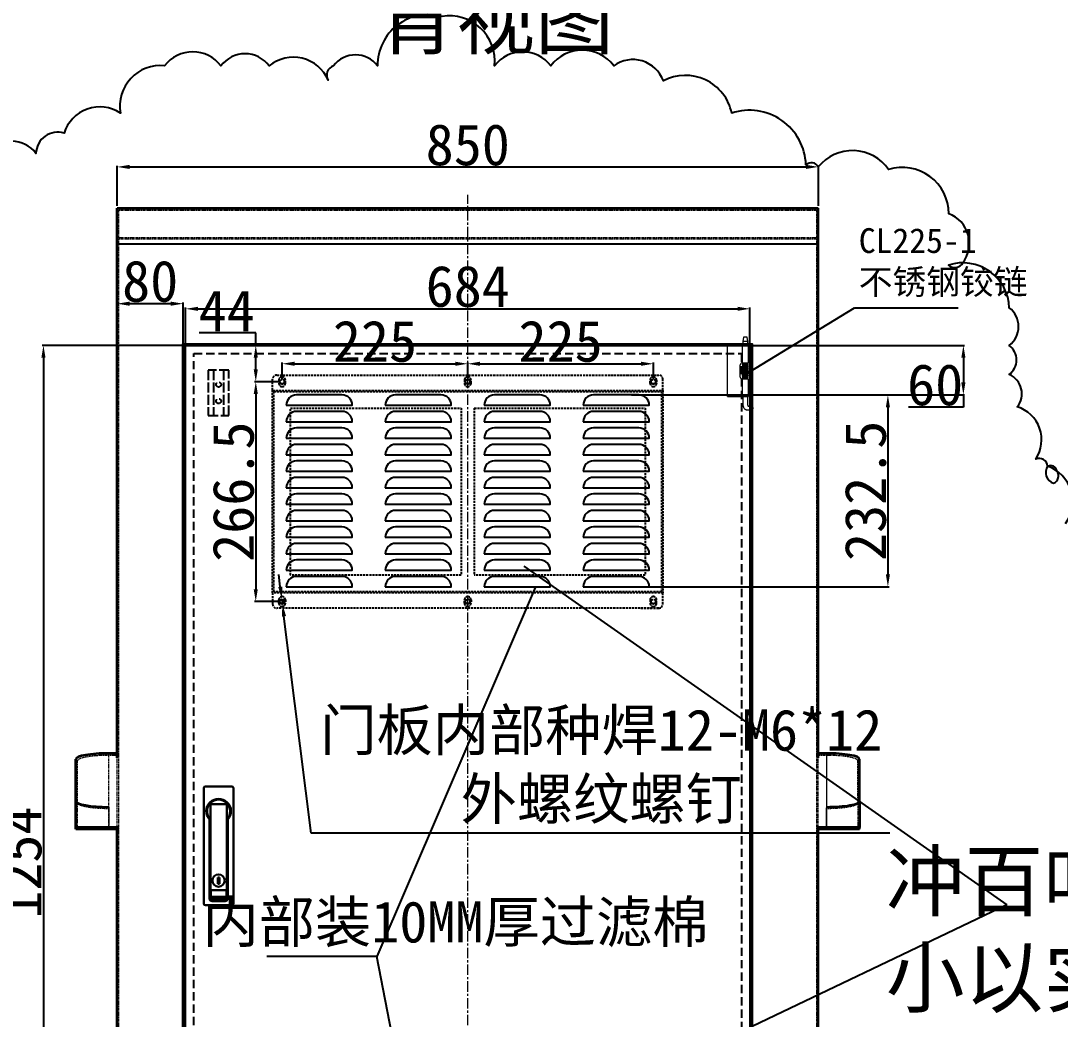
# Model space of a CAD drawing. Header units: millimetres. Extents: x 7760 to 23106, y -3343 to 6769.
# Drawn here: x 12311 to 13571, y 4466 to 5676 of the extents above; entities that cross this region are included whole.
import ezdxf

# ---------------------------------------------------------------- set-up
doc = ezdxf.new("R2010")
doc.units = ezdxf.units.MM
for name, pattern in [('ACAD_ISO02W100', [15, 12, -3]), ('ACBSITGL', [3, 2, -1]), ('CENTERX2', [20.32, 12.7, -2.54, 2.54, -2.54]), ('DASHED', [0.75, 0.5, -0.25]), ('HIDDEN', [1.905, 1.27, -0.635]), ('PHANTOM', [12.7, 6.35, -1.27, 1.27, -1.27, 1.27, -1.27])]:
    doc.linetypes.add(name, pattern=pattern)
for name, color, linetype, lineweight in [('图框', 7, 'Continuous', 15), ('尺寸线', 3, 'Continuous', 15), ('轮廓层', 7, 'Continuous', 30)]:
    doc.layers.add(name, color=color, linetype=linetype, lineweight=lineweight)
doc.styles.add('SLDTEXTSTYLE0', font='')
doc.styles.get("Standard").update_dxf_attribs({"font": ''})
doc.styles.get('SLDTEXTSTYLE0').set_extended_font_data('宋体')
doc.styles.get('Standard').set_extended_font_data('SimSun')
doc.dimstyles.new('50#', dxfattribs={"dimtxt": 50, "dimasz": 15, "dimexe": 1.5, "dimexo": 3, "dimgap": 2, "dimtad": 1, "dimtoh": 1, "dimzin": 12, "dimdsep": 46, "dimtxsty": 'Standard', "dimcen": 20, "dimclrd": 3, "dimclre": 3, "dimclrt": 7, "dimadec": 0, "dimazin": 3, "dimtfac": 1, "dimtmove": 0, "dimatfit": 3, "dimfxl": 0, "dimarcsym": 0})

# ---------------------------------------------------------------- blocks, each defined once
blk = doc.blocks.new('*D55')
at = {"layer": 'Defpoints', "color": 0}
for p in [(13277.5, 5498.9), (12427.5, 5448.9), (13277.5, 5448.9)]:
    blk.add_point(p, dxfattribs=at)
at = {"layer": '轮廓层', "color": 3, "lineweight": -2}
for p, q in [((12427.5, 5451.9), (12427.5, 5500.4)), ((12442.5, 5498.9), (13262.5, 5498.9)), ((13277.5, 5451.9), (13277.5, 5500.4))]:
    blk.add_line(p, q, dxfattribs=at)
at = {"layer": '轮廓层', "color": 3}
for points in [[(12442.5, 5501.4), (12442.5, 5496.4), (12427.5, 5498.9)], [(13262.5, 5496.4), (13262.5, 5501.4), (13277.5, 5498.9)]]:
    blk.add_solid(points, dxfattribs=at)
at = {"layer": '轮廓层', "color": 7, "insert": (12852.5, 5550.9), "char_height": 50, "attachment_point": 2}
blk.add_mtext('850', dxfattribs=at)
blk = doc.blocks.new('*D57')
at = {"color": 3, "lineweight": -2}
for p, q in [((13115.3, 5282.6), (13454.8, 5282.6)), ((13453.3, 5267.6), (13453.3, 5237.6)), ((13051.1, 5222.6), (13454.8, 5222.6)), ((13453.3, 5222.6), (13453.3, 5207.6)), ((13453.3, 5207.6), (13386.8, 5207.6))]:
    blk.add_line(p, q, dxfattribs=at)
at = {"color": 3}
for points in [[(13455.8, 5267.6), (13450.8, 5267.6), (13453.3, 5282.6)], [(13450.8, 5237.6), (13455.8, 5237.6), (13453.3, 5222.6)]]:
    blk.add_solid(points, dxfattribs=at)
at = {"layer": 'Defpoints', "color": 0}
for p in [(13112.3, 5282.6), (13048.1, 5222.6), (13453.3, 5222.6)]:
    blk.add_point(p, dxfattribs=at)
at = {"color": 7, "insert": (13419.1, 5234.6), "char_height": 50, "attachment_point": 5}
blk.add_mtext('60', dxfattribs=at)
blk = doc.blocks.new('*D58')
at = {"color": 3, "lineweight": -2}
for p, q in [((13051.1, 5222.6), (13363.3, 5222.6)), ((13361.8, 5207.6), (13361.8, 5005.1)), ((13051.1, 4990.1), (13363.3, 4990.1))]:
    blk.add_line(p, q, dxfattribs=at)
at = {"color": 3}
for points in [[(13364.3, 5207.6), (13359.3, 5207.6), (13361.8, 5222.6)], [(13359.3, 5005.1), (13364.3, 5005.1), (13361.8, 4990.1)]]:
    blk.add_solid(points, dxfattribs=at)
at = {"layer": 'Defpoints', "color": 0}
for p in [(13048.1, 5222.6), (13048.1, 4990.1), (13361.8, 4990.1)]:
    blk.add_point(p, dxfattribs=at)
at = {"color": 7, "insert": (13334.8, 5106.3), "char_height": 50, "attachment_point": 5, "rotation": 90}
blk.add_mtext('232.5', dxfattribs=at)
blk = doc.blocks.new('*D97')
at = {"color": 3, "lineweight": -2}
for p, q in [((13143.9, 5282.6), (12336.6, 5282.6)), ((12338.1, 5267.6), (12338.1, 4043.6)), ((13143.9, 4028.6), (12336.6, 4028.6))]:
    blk.add_line(p, q, dxfattribs=at)
at = {"color": 3}
for points in [[(12340.6, 5267.6), (12335.6, 5267.6), (12338.1, 5282.6)], [(12335.6, 4043.6), (12340.6, 4043.6), (12338.1, 4028.6)]]:
    blk.add_solid(points, dxfattribs=at)
at = {"layer": 'Defpoints', "color": 0}
for p in [(13146.9, 5282.6), (12338.1, 4028.6), (13146.9, 4028.6)]:
    blk.add_point(p, dxfattribs=at)
at = {"color": 7, "insert": (12311.1, 4655.6), "char_height": 50, "attachment_point": 5, "rotation": 90}
blk.add_mtext('1254', dxfattribs=at)
blk = doc.blocks.new('*D98')
at = {"color": 3, "lineweight": -2}
for p, q in [((12510.5, 5285.6), (12510.5, 5328.4)), ((12525.5, 5326.9), (13179.5, 5326.9)), ((13194.5, 5285.6), (13194.5, 5328.4))]:
    blk.add_line(p, q, dxfattribs=at)
at = {"color": 3}
for points in [[(12525.5, 5329.4), (12525.5, 5324.4), (12510.5, 5326.9)], [(13179.5, 5324.4), (13179.5, 5329.4), (13194.5, 5326.9)]]:
    blk.add_solid(points, dxfattribs=at)
at = {"layer": 'Defpoints', "color": 0}
for p in [(13194.5, 5326.9), (12510.5, 5282.6), (13194.5, 5282.6)]:
    blk.add_point(p, dxfattribs=at)
at = {"color": 7, "insert": (12852.5, 5353.9), "char_height": 50, "attachment_point": 5}
blk.add_mtext('684', dxfattribs=at)
blk = doc.blocks.new('*D136')
at = {"color": 3, "lineweight": -2}
for p, q in [((12427.5, 5272.7), (12427.5, 5334.6)), ((12492.5, 5333.1), (12442.5, 5333.1)), ((12507.5, 5271.7), (12507.5, 5334.6))]:
    blk.add_line(p, q, dxfattribs=at)
at = {"color": 3}
for points in [[(12442.5, 5335.6), (12442.5, 5330.6), (12427.5, 5333.1)], [(12492.5, 5330.6), (12492.5, 5335.6), (12507.5, 5333.1)]]:
    blk.add_solid(points, dxfattribs=at)
at = {"layer": 'Defpoints', "color": 0}
for p in [(12427.5, 5333.1), (12427.5, 5269.7), (12507.5, 5268.7)]:
    blk.add_point(p, dxfattribs=at)
at = {"color": 7, "insert": (12467.5, 5360.1), "char_height": 50, "attachment_point": 5}
blk.add_mtext('80', dxfattribs=at)
blk = doc.blocks.new('g fd hgfh')
at = {"layer": '轮廓层'}
for p, q in [((10475, -23646.5), (10475, -23786.5)), ((10477, -23644.5), (10509, -23644.5)), ((10511, -23786.5), (10511, -23646.5)), ((10483, -23667.8), (10483, -23780.5)), ((10485, -23665.8), (10501, -23665.8)), ((10503, -23667.8), (10503, -23780.5)), ((10482, -23684.7), (10482, -23780.5)), ((10504, -23684.7), (10504, -23780.5)), ((10492, -23754.7), (10492, -23762.5)), ((10492, -23754.7), (10494, -23754.7)), ((10492, -23762.5), (10494, -23762.5)), ((10494, -23754.7), (10494, -23762.5)), ((10483.6, -23770.4), (10502.4, -23770.4)), ((10483.6, -23770.4), (10483.6, -23779.4)), ((10502.4, -23770.4), (10502.4, -23779.4)), ((10477, -23788.5), (10509, -23788.5)), ((10483.6, -23778.1), (10502.4, -23778.1)), ((10483.6, -23779.4), (10502.4, -23779.4)), ((10485, -23782.5), (10501, -23782.5)), ((10485, -23783.5), (10501, -23783.5))]:
    blk.add_line(p, q, dxfattribs=at)
blk.add_circle((10493, -23758.6), 7.42, dxfattribs=at)
for centre, radius, start, end in [((10477, -23646.5), 2, 90, 180), ((10509, -23646.5), 2, 0, 90), ((10493, -23674.5), 15, 317.1666, 222.8334), ((10493, -23674.5), 14, 315.5847, 224.4153), ((10485, -23667.8), 2, 90, 180), ((10501, -23667.8), 2, 0, 90), ((10477, -23786.5), 2, 180, 270), ((10485, -23780.5), 3, 180, 270), ((10485, -23780.5), 2, 180, 270), ((10501, -23780.5), 2, 270, 0), ((10501, -23780.5), 3, 270, 0), ((10509, -23786.5), 2, 270, 0)]:
    blk.add_arc(centre, radius, start, end, dxfattribs=at)
blk = doc.blocks.new('NGD')
at = {"color": 3, "linetype": 'Continuous', "lineweight": 15}
for p, q in [((1190.1, -2012.8), (1190.1, -2016.6)), ((1194.1, -2018.6), (1194.1, -2012.8)), ((1111.2, -2017.2), (1106.1, -2018.1)), ((1106.1, -2018.1), (1106.1, -2018.7)), ((1106.1, -2018.7), (1106.1, -2022.2)), ((1106.1, -2022.2), (1111.2, -2023.2)), ((1116.1, -2017.2), (1111.2, -2017.2)), ((1111.2, -2017.2), (1111.2, -2018.2)), ((1111.2, -2018.2), (1111.2, -2023.2)), ((1111.2, -2023.2), (1116.1, -2023.2)), ((1137.1, -2016.2), (1116.1, -2016.2)), ((1116.1, -2017), (1116.1, -2016.2)), ((1116.1, -2023.4), (1116.1, -2017)), ((1116.1, -2041), (1116.1, -2023.4)), ((1116.1, -2024.2), (1137.1, -2024.2)), ((1137.1, -2023.9), (1137.1, -2016.2)), ((1138, -2017.2), (1137.1, -2017.2)), ((1137.1, -2023.2), (1137.4, -2023.2)), ((1137.8, -2023.2), (1139.4, -2023.2)), ((1140, -2017.2), (1138.4, -2017.2)), ((1154.6, -2026.4), (1139.6, -2026.4)), ((1139.8, -2023.2), (1141.4, -2023.2)), ((1142, -2017.2), (1140.4, -2017.2)), ((1141.8, -2023.2), (1143.4, -2023.2)), ((1144, -2017.2), (1142.4, -2017.2)), ((1143.8, -2023.2), (1145.4, -2023.2)), ((1146, -2017.2), (1144.4, -2017.2)), ((1145.8, -2023.2), (1147.4, -2023.2)), ((1148, -2017.2), (1146.4, -2017.2)), ((1147.8, -2023.2), (1149.4, -2023.2)), ((1150, -2017.2), (1148.4, -2017.2)), ((1149.8, -2023.2), (1151.4, -2023.2)), ((1152, -2017.2), (1150.4, -2017.2)), ((1151.8, -2023.2), (1153.4, -2023.2)), ((1154, -2017.2), (1152.4, -2017.2)), ((1153.8, -2023.2), (1155.4, -2023.2)), ((1156, -2017.2), (1154.4, -2017.2)), ((1155.8, -2023.2), (1157.1, -2023.2)), ((1157.1, -2017.2), (1156.4, -2017.2)), ((1178.1, -2016.2), (1157.1, -2016.2)), ((1157.1, -2016.2), (1157.1, -2023.9)), ((1157.1, -2024.2), (1178.1, -2024.2)), ((1178.1, -2024.2), (1178.1, -2016.2)), ((1187.1, -2017.2), (1178.1, -2017.2)), ((1178.1, -2023.2), (1187.1, -2023.2)), ((1178.1, -2041.7), (1178.1, -2024.2)), ((1116.1, -2041.7), (1116.1, -2041)), ((1116.1, -2041.7), (1116.8, -2041.7)), ((1178.1, -2041.7), (1116.8, -2041.7))]:
    blk.add_line(p, q, dxfattribs=at)
at = {"color": 3, "linetype": 'Continuous', "lineweight": 15, "flags": 128}
for points in [[(1192.1, -2011.1), (1192.8, -2011.2), (1193.5, -2011.6), (1193.9, -2012.1), (1194.1, -2012.8), (1193.9, -2013.4), (1193.5, -2014), (1192.8, -2014.4), (1192.1, -2014.5), (1191.3, -2014.4), (1190.6, -2014), (1190.2, -2013.4), (1190.1, -2012.8), (1190.2, -2012.1), (1190.6, -2011.6), (1191.3, -2011.2), (1192.1, -2011.1)], [(1192.1, -2011.3), (1192.5, -2011.4), (1192.8, -2011.6), (1193, -2011.9), (1193.1, -2012.3), (1193, -2012.6), (1192.8, -2012.9), (1192.5, -2013.1), (1192.1, -2013.2), (1191.7, -2013.1), (1191.3, -2012.9), (1191.1, -2012.6), (1191, -2012.3), (1191.1, -2011.9), (1191.3, -2011.6), (1191.7, -2011.4), (1192.1, -2011.3)]]:
    blk.add_lwpolyline(points, dxfattribs=at)
at = {"color": 3, "linetype": 'Continuous', "lineweight": 15}
for centre, start, end in [((1139.6, -2023.9), 180, 270), ((1154.6, -2023.9), 270, 0)]:
    blk.add_arc(centre, 2.5, start, end, dxfattribs=at)
for points, knots in [([(1137, -2023.2), (1137, -2023.3), (1137.1, -2023.6), (1137.2, -2023.8), (1137.4, -2023.9), (1137.5, -2023.9), (1137.7, -2023.7), (1137.7, -2023.4), (1137.9, -2022.9), (1137.9, -2022.4), (1138, -2021.7), (1138.1, -2019), (1138.2, -2018.4), (1138.3, -2017.8), (1138.4, -2017.4), (1138.4, -2017), (1138.5, -2016.9), (1138.5, -2016.9), (1138.4, -2016.9)], [0, 0, 0, 0, 0.05375, 0.151598, 0.18202, 0.209029, 0.253885, 0.359771, 0.430491, 0.503653, 0.578437, 0.653151, 0.727652, 0.796363, 0.860659, 0.920674, 0.980659, 1, 1, 1, 1]), ([(1137.1, -2024.2), (1137.1, -2024.2), (1137.1, -2024.1), (1137.1, -2024), (1137.1, -2023.9)], [0, 0, 0, 0, 0.638633, 1, 1, 1, 1]), ([(1138.8, -2017.2), (1138.8, -2017.1), (1138.7, -2016.8), (1138.7, -2016.6), (1138.4, -2016.5), (1138.1, -2016.6), (1138.1, -2016.9), (1137.9, -2017.4), (1137.8, -2018), (1137.7, -2018.8), (1137.7, -2021.5), (1137.6, -2022.2), (1137.5, -2022.8), (1137.4, -2023.2), (1137.3, -2023.5), (1137.3, -2023.5), (1137.3, -2023.5)], [0, 0, 0, 0, 0.032372, 0.153996, 0.189678, 0.224346, 0.344741, 0.42137, 0.504084, 0.586349, 0.666441, 0.745443, 0.82111, 0.890111, 0.953141, 1, 1, 1, 1]), ([(1139, -2023.2), (1139, -2023.2), (1139, -2023.5), (1139.1, -2023.7), (1139.2, -2023.8), (1139.3, -2023.9), (1139.5, -2023.9), (1139.7, -2023.7), (1139.7, -2023.4), (1139.8, -2023.1), (1139.9, -2022.6), (1140, -2022), (1140.1, -2019.3), (1140.2, -2018.6), (1140.3, -2017.9), (1140.4, -2017.3), (1140.4, -2017), (1140.5, -2016.9), (1140.5, -2016.9), (1140.5, -2016.9)], [0, 0, 0, 0, 0.003191, 0.116676, 0.159186, 0.185522, 0.216111, 0.279191, 0.338057, 0.400016, 0.467068, 0.54118, 0.617787, 0.696263, 0.775725, 0.856238, 0.928791, 0.987235, 1, 1, 1, 1]), ([(1140.8, -2017.2), (1140.8, -2017.2), (1140.7, -2016.9), (1140.7, -2016.7), (1140.5, -2016.5), (1140.4, -2016.5), (1140.1, -2016.6), (1140, -2017), (1139.9, -2017.5), (1139.8, -2018), (1139.8, -2018.6), (1139.7, -2019.4), (1139.6, -2022.1), (1139.5, -2022.7), (1139.4, -2023.2), (1139.3, -2023.5), (1139.3, -2023.5), (1139.3, -2023.5)], [0, 0, 0, 0, 0.004078, 0.116004, 0.164625, 0.199025, 0.240952, 0.370841, 0.43162, 0.497944, 0.571282, 0.648934, 0.72777, 0.808427, 0.88767, 0.953327, 1, 1, 1, 1]), ([(1141, -2023.2), (1141, -2023.4), (1141.1, -2023.7), (1141.2, -2023.9), (1141.4, -2023.9), (1141.5, -2023.9), (1141.6, -2023.7), (1141.7, -2023.5), (1141.8, -2023.1), (1141.9, -2022.6), (1142, -2021.9), (1142.1, -2019.2), (1142.2, -2018.5), (1142.3, -2017.8), (1142.4, -2017.4), (1142.4, -2017), (1142.5, -2016.9), (1142.5, -2016.9), (1142.5, -2016.9)], [0, 0, 0, 0, 0.118872, 0.170152, 0.191041, 0.211952, 0.262061, 0.323676, 0.397892, 0.479673, 0.561414, 0.640559, 0.719145, 0.794173, 0.863561, 0.926927, 0.985897, 1, 1, 1, 1]), ([(1142.8, -2017.2), (1142.8, -2017.1), (1142.7, -2016.8), (1142.7, -2016.6), (1142.4, -2016.5), (1142.3, -2016.5), (1142.1, -2016.6), (1142, -2017), (1141.9, -2017.5), (1141.8, -2018.2), (1141.7, -2018.9), (1141.6, -2021.6), (1141.6, -2022.2), (1141.5, -2022.8), (1141.4, -2023.1), (1141.3, -2023.4), (1141.3, -2023.5), (1141.5, -2023.5), (1141.5, -2023.5), (1141.4, -2023.4), (1141.4, -2023.3), (1141.4, -2023.2)], [0, 0, 0, 0, 0.030575, 0.125112, 0.14645, 0.166978, 0.203663, 0.295531, 0.361314, 0.427924, 0.493967, 0.557931, 0.619572, 0.675319, 0.724994, 0.77117, 0.797234, 0.882059, 0.92072, 0.962435, 1, 1, 1, 1]), ([(1143, -2023.2), (1143, -2023.4), (1143.1, -2023.6), (1143.2, -2023.9), (1143.4, -2023.9), (1143.6, -2023.9), (1143.7, -2023.7), (1143.8, -2023.4), (1143.8, -2023), (1143.9, -2022.5), (1144, -2021.9), (1144.1, -2019.3), (1144.2, -2018.6), (1144.3, -2017.9), (1144.3, -2017.4), (1144.4, -2017.1), (1144.5, -2016.9), (1144.5, -2016.9), (1144.5, -2016.9)], [0, 0, 0, 0, 0.088257, 0.153645, 0.188001, 0.221813, 0.285135, 0.346895, 0.409679, 0.475713, 0.546936, 0.621339, 0.697022, 0.771558, 0.844885, 0.914176, 0.969059, 1, 1, 1, 1]), ([(1144.8, -2017.2), (1144.8, -2017.1), (1144.7, -2016.8), (1144.7, -2016.6), (1144.4, -2016.5), (1144.3, -2016.5), (1144.1, -2016.7), (1144, -2016.9), (1143.9, -2017.4), (1143.8, -2018), (1143.8, -2018.7), (1143.7, -2019.4), (1143.6, -2022.2), (1143.5, -2022.8), (1143.4, -2023.3), (1143.3, -2023.5), (1143.3, -2023.5), (1143.3, -2023.5)], [0, 0, 0, 0, 0.03649, 0.142869, 0.18838, 0.21368, 0.239782, 0.356028, 0.424284, 0.497882, 0.576479, 0.656212, 0.737393, 0.819984, 0.897646, 0.964841, 1, 1, 1, 1]), ([(1145, -2023.2), (1145, -2023.4), (1145.1, -2023.7), (1145.3, -2023.9), (1145.5, -2023.9), (1145.6, -2023.7), (1145.7, -2023.5), (1145.8, -2023.1), (1145.9, -2022.6), (1146, -2022), (1146.1, -2019.3), (1146.2, -2018.6), (1146.3, -2018), (1146.3, -2017.4), (1146.4, -2017.1), (1146.5, -2016.9), (1146.5, -2016.9), (1146.5, -2016.9)], [0, 0, 0, 0, 0.121594, 0.171603, 0.212995, 0.263521, 0.324846, 0.392062, 0.463927, 0.540777, 0.616928, 0.693443, 0.769779, 0.843508, 0.911578, 0.971979, 1, 1, 1, 1]), ([(1146.8, -2017.2), (1146.8, -2017.1), (1146.8, -2017), (1146.7, -2016.8), (1146.5, -2016.5), (1146.3, -2016.5), (1146.1, -2016.7), (1146, -2017.1), (1145.9, -2017.7), (1145.8, -2018.3), (1145.7, -2018.9), (1145.6, -2021.6), (1145.5, -2022.3), (1145.5, -2022.8), (1145.4, -2023.2), (1145.3, -2023.4), (1145.3, -2023.5), (1145.3, -2023.5), (1145.3, -2023.5)], [0, 0, 0, 0, 0.022278, 0.082321, 0.157217, 0.195934, 0.273517, 0.387844, 0.455547, 0.52559, 0.599927, 0.675292, 0.748292, 0.817174, 0.881924, 0.940369, 0.989357, 1, 1, 1, 1]), ([(1147, -2023.2), (1147, -2023.4), (1147.1, -2023.7), (1147.3, -2023.9), (1147.4, -2023.9), (1147.6, -2023.8), (1147.7, -2023.6), (1147.8, -2023.2), (1147.9, -2022.7), (1148, -2022.1), (1148.1, -2019.4), (1148.1, -2018.8), (1148.2, -2018.1), (1148.3, -2017.6), (1148.4, -2017.2), (1148.4, -2016.9), (1148.5, -2016.9), (1148.3, -2016.8), (1148.3, -2017), (1148.4, -2017.1), (1148.4, -2017.2)], [0, 0, 0, 0, 0.083228, 0.136515, 0.162151, 0.184215, 0.262548, 0.315884, 0.375647, 0.436892, 0.498636, 0.560857, 0.620786, 0.675878, 0.727642, 0.776696, 0.827011, 0.927968, 0.977853, 1, 1, 1, 1]), ([(1148.8, -2017.2), (1148.8, -2017.1), (1148.7, -2016.8), (1148.6, -2016.5), (1148.3, -2016.5), (1148.1, -2016.6), (1148, -2016.9), (1147.9, -2017.6), (1147.8, -2018.2), (1147.7, -2018.9), (1147.6, -2021.7), (1147.5, -2022.4), (1147.5, -2022.9), (1147.4, -2023.3), (1147.3, -2023.5), (1147.3, -2023.5), (1147.3, -2023.5), (1147.3, -2023.5)], [0, 0, 0, 0, 0.050084, 0.165064, 0.196754, 0.236556, 0.363089, 0.442297, 0.524946, 0.607073, 0.686604, 0.765565, 0.839417, 0.907244, 0.968511, 0.995835, 1, 1, 1, 1]), ([(1149, -2023.2), (1149, -2023.3), (1149.1, -2023.7), (1149.2, -2023.9), (1149.4, -2023.9), (1149.6, -2023.8), (1149.7, -2023.5), (1149.8, -2023.1), (1149.9, -2022.4), (1150, -2021.7), (1150.1, -2019), (1150.2, -2018.3), (1150.3, -2017.6), (1150.4, -2017.2), (1150.5, -2016.9), (1150.5, -2016.9), (1150.5, -2016.9)], [0, 0, 0, 0, 0.080643, 0.172849, 0.202826, 0.235786, 0.296998, 0.420555, 0.490753, 0.567326, 0.644838, 0.724746, 0.804831, 0.884893, 0.952117, 1, 1, 1, 1]), ([(1150.8, -2017.2), (1150.8, -2017.2), (1150.7, -2016.9), (1150.7, -2016.7), (1150.5, -2016.5), (1150.3, -2016.5), (1150.1, -2016.7), (1150, -2017.1), (1149.9, -2017.6), (1149.8, -2018.2), (1149.7, -2018.8), (1149.6, -2021.5), (1149.6, -2022.2), (1149.5, -2022.9), (1149.4, -2023.3), (1149.3, -2023.5), (1149.3, -2023.5), (1149.3, -2023.5)], [0, 0, 0, 0, 0.0183647, 0.1264147, 0.1794005, 0.2180049, 0.2600491, 0.3848093, 0.4472145, 0.5150914, 0.5903363, 0.6681087, 0.7478613, 0.8285579, 0.9060371, 0.9675075, 1, 1, 1, 1]), ([(1151, -2023.2), (1151, -2023.2), (1151, -2023.4), (1151.1, -2023.6), (1151.2, -2023.8), (1151.3, -2023.9), (1151.6, -2023.9), (1151.7, -2023.7), (1151.8, -2023.4), (1151.8, -2022.9), (1151.9, -2022.3), (1152, -2021.6), (1152.1, -2018.9), (1152.2, -2018.2), (1152.3, -2017.6), (1152.4, -2017.2), (1152.4, -2017), (1152.5, -2016.9), (1152.5, -2016.9), (1152.4, -2016.9)], [0, 0, 0, 0, 0.018346, 0.08322, 0.141849, 0.188027, 0.208471, 0.285877, 0.352651, 0.431401, 0.513474, 0.594563, 0.673315, 0.751462, 0.824073, 0.89148, 0.952211, 0.981952, 1, 1, 1, 1]), ([(1152.8, -2017.2), (1152.8, -2017.1), (1152.7, -2016.9), (1152.7, -2016.7), (1152.5, -2016.5), (1152.4, -2016.5), (1152.3, -2016.5), (1152.1, -2016.7), (1152, -2017), (1151.9, -2017.7), (1151.8, -2018.3), (1151.7, -2019), (1151.6, -2021.8), (1151.5, -2022.4), (1151.5, -2022.9), (1151.4, -2023.2), (1151.3, -2023.6), (1151.5, -2023.5), (1151.5, -2023.5), (1151.4, -2023.4), (1151.4, -2023.2), (1151.4, -2023.2)], [0, 0, 0, 0, 0.044106, 0.092945, 0.136528, 0.15758, 0.177468, 0.213206, 0.311477, 0.378783, 0.445084, 0.510841, 0.574387, 0.634838, 0.688913, 0.737456, 0.78457, 0.893434, 0.930966, 0.974484, 1, 1, 1, 1]), ([(1153, -2023.2), (1153, -2023.3), (1153.1, -2023.5), (1153.1, -2023.8), (1153.3, -2023.9), (1153.6, -2023.9), (1153.7, -2023.5), (1153.8, -2023), (1153.9, -2022.3), (1154, -2021.7), (1154.1, -2019), (1154.2, -2018.3), (1154.3, -2017.7), (1154.4, -2017.2), (1154.4, -2017), (1154.5, -2016.9), (1154.5, -2016.9), (1154.5, -2016.9)], [0, 0, 0, 0, 0.049296, 0.111368, 0.178592, 0.212596, 0.306966, 0.431961, 0.500009, 0.572763, 0.647788, 0.723338, 0.796931, 0.870233, 0.934043, 0.983579, 1, 1, 1, 1]), ([(1154.8, -2017.2), (1154.8, -2017.1), (1154.7, -2016.8), (1154.6, -2016.6), (1154.3, -2016.5), (1154.1, -2016.7), (1154, -2017), (1153.9, -2017.6), (1153.8, -2018.2), (1153.7, -2018.9), (1153.6, -2021.6), (1153.5, -2022.3), (1153.4, -2022.9), (1153.4, -2023.3), (1153.3, -2023.5), (1153.3, -2023.5), (1153.3, -2023.5)], [0, 0, 0, 0, 0.053778, 0.15411, 0.201288, 0.253263, 0.372483, 0.442229, 0.517147, 0.59636, 0.676071, 0.757952, 0.840078, 0.915521, 0.979737, 1, 1, 1, 1]), ([(1155, -2023.2), (1155, -2023.2), (1155, -2023.4), (1155.1, -2023.6), (1155.2, -2023.8), (1155.4, -2023.9), (1155.6, -2023.8), (1155.7, -2023.7), (1155.8, -2023.4), (1155.8, -2023), (1155.9, -2022.4), (1156, -2021.7), (1156.1, -2019), (1156.2, -2018.3), (1156.3, -2017.7), (1156.4, -2017.3), (1156.4, -2017), (1156.5, -2016.9), (1156.5, -2016.9), (1156.5, -2016.9)], [0, 0, 0, 0, 0.019323, 0.086886, 0.143483, 0.188853, 0.232094, 0.287441, 0.351211, 0.420248, 0.494392, 0.571309, 0.64709, 0.723832, 0.799315, 0.871149, 0.936156, 0.993628, 1, 1, 1, 1]), ([(1156.8, -2017.2), (1156.8, -2017.1), (1156.7, -2016.9), (1156.7, -2016.7), (1156.6, -2016.6), (1156.4, -2016.5), (1156.2, -2016.6), (1156.1, -2016.8), (1156, -2017.2), (1155.9, -2017.8), (1155.8, -2018.4), (1155.7, -2019.1), (1155.6, -2021.8), (1155.5, -2022.4), (1155.5, -2022.9), (1155.4, -2023.3), (1155.3, -2023.5), (1155.3, -2023.5), (1155.4, -2023.5), (1155.5, -2023.5), (1155.4, -2023.4), (1155.4, -2023.2), (1155.4, -2023.2)], [0, 0, 0, 0, 0.032777, 0.082336, 0.112774, 0.146791, 0.197764, 0.237018, 0.335164, 0.391753, 0.450671, 0.512965, 0.575052, 0.63497, 0.691045, 0.743975, 0.790623, 0.829353, 0.874861, 0.935324, 0.984545, 1, 1, 1, 1]), ([(1157.1, -2023.9), (1157.1, -2024.1), (1157, -2024.2), (1157.1, -2024.2), (1157.1, -2024.2)], [0, 0, 0, 0, 0.82021, 1, 1, 1, 1]), ([(1190.1, -2016.3), (1190.1, -2016.3), (1190.1, -2016.3), (1190.1, -2016.4), (1189.7, -2016.7), (1189.1, -2016.9), (1188.2, -2017.1), (1187.5, -2017.2), (1187.1, -2017.2), (1187.1, -2017.2)], [0, 0, 0, 0, 0.006555, 0.182729, 0.364131, 0.552571, 0.752363, 0.954634, 1, 1, 1, 1]), ([(1187.1, -2023.2), (1187.3, -2023.2), (1188.1, -2023.2), (1189.3, -2023), (1190.7, -2022.6), (1191.9, -2022.1), (1192.9, -2021.3), (1193.5, -2020.5), (1194, -2019.6), (1194, -2018.9), (1194.1, -2018.6)], [0, 0, 0, 0, 0.076384, 0.219272, 0.364544, 0.51436, 0.6497, 0.773346, 0.889184, 1, 1, 1, 1])]:
    blk.add_open_spline(points, degree=3, knots=knots, dxfattribs=at)
blk = doc.blocks.new('*D273')
at = {"color": 3, "lineweight": -2}
for p, q in [((12625.2, 4989.9), (12623.4, 5004.8)), ((12627.1, 4975), (12627.8, 4969.1)), ((12662.5, 4691.2), (12629.7, 4954.2)), ((13364.2, 4691.2), (12662.5, 4691.2))]:
    blk.add_line(p, q, dxfattribs=at)
at = {"color": 3}
for points in [[(12622.8, 4989.6), (12627.7, 4990.2), (12627.1, 4975)], [(12632.2, 4954.5), (12627.2, 4953.9), (12627.8, 4969.1)]]:
    blk.add_solid(points, dxfattribs=at)
at = {"layer": 'Defpoints', "color": 0}
for p in [(12627.1, 4975), (12627.8, 4969.1)]:
    blk.add_point(p, dxfattribs=at)
at = {"color": 7, "insert": (13014.3, 4772), "char_height": 50, "attachment_point": 5}
blk.add_mtext('门板内部种焊12-M6*12\\P外螺纹螺钉', dxfattribs=at)
blk = doc.blocks.new('zw$F4CA')
at = {"color": 2, "linetype": 'DASHED', "ltscale": 5}
for p, q in [((0, 264), (0, 277.5)), ((5, 282.5), (468, 282.5)), ((406.6, 282.5), (468, 282.5)), ((473, 264), (473, 277.5)), ((1.5, 262.5), (471.5, 262.5)), ((1.5, 20), (1.5, 262.5)), ((471.5, 262.5), (471.5, 20)), ((228.5, 242.5), (228.5, 40)), ((244.5, 242.5), (244.5, 40)), ((0, 18.5), (0, 5)), ((471.5, 20), (1.5, 20)), ((473, 5), (473, 18.5)), ((468, 0), (5, 0)), ((446.5, 0), (468, 0))]:
    blk.add_line(p, q, dxfattribs=at)
for points in [[(11.5, 268.5), (11.5, 268.5, 0.414214), (15.5, 272.5), (15.5, 276.5, 0.414214), (11.5, 280.5), (11.5, 280.5, 0.414214), (7.5, 276.5), (7.5, 272.5, 0.414214)], [(236.5, 268.5), (236.5, 268.5, 0.414214), (240.5, 272.5), (240.5, 276.5, 0.414214), (236.5, 280.5), (236.5, 280.5, 0.414214), (232.5, 276.5), (232.5, 272.5, 0.414214)], [(461.5, 268.5), (461.5, 268.5, -0.414214), (457.5, 272.5), (457.5, 276.5, -0.414214), (461.5, 280.5), (461.5, 280.5, -0.414214), (465.5, 276.5), (465.5, 272.5, -0.414214)], [(11.5, 14), (11.5, 14, -0.414214), (15.5, 10), (15.5, 6, -0.414214), (11.5, 2), (11.5, 2, -0.414214), (7.5, 6), (7.5, 10, -0.414214)], [(236.5, 14), (236.5, 14, -0.414214), (240.5, 10), (240.5, 6, -0.414214), (236.5, 2), (236.5, 2, -0.414214), (232.5, 6), (232.5, 10, -0.414214)], [(461.5, 14), (461.5, 14, 0.414214), (457.5, 10), (457.5, 6, 0.414214), (461.5, 2), (461.5, 2, 0.414214), (465.5, 6), (465.5, 10, 0.414214)]]:
    blk.add_lwpolyline(points, format="xyb", close=True, dxfattribs=at)
blk.add_lwpolyline([(0, 264), (473, 264), (473, 18.5), (0, 18.5)], close=True, dxfattribs=at)
for points in [[(228.5, 40), (21.5, 40), (21.5, 242.5), (228.5, 242.5)], [(244.5, 242.5), (451.5, 242.5), (451.5, 40), (244.5, 40)]]:
    blk.add_lwpolyline(points, dxfattribs=at)
for centre, start, end in [((5, 277.5), 90, 180), ((468, 277.5), 0, 90), ((5, 5), 180, 270), ((468, 5), 270, 0)]:
    blk.add_arc(centre, 5, start, end, dxfattribs=at)
blk = doc.blocks.new('*D276')
at = {"color": 3, "lineweight": -2}
for p, q in [((12627.5, 5241.6), (12627.5, 5261.8)), ((12642.5, 5260.3), (12837.5, 5260.3)), ((12852.5, 5241.6), (12852.5, 5261.8))]:
    blk.add_line(p, q, dxfattribs=at)
at = {"color": 3}
for points in [[(12642.5, 5262.8), (12642.5, 5257.8), (12627.5, 5260.3)], [(12837.5, 5257.8), (12837.5, 5262.8), (12852.5, 5260.3)]]:
    blk.add_solid(points, dxfattribs=at)
at = {"layer": 'Defpoints', "color": 0}
for p in [(12852.5, 5260.3), (12627.5, 5238.6), (12852.5, 5238.6)]:
    blk.add_point(p, dxfattribs=at)
at = {"color": 7, "insert": (12740, 5287.3), "char_height": 50, "attachment_point": 5}
blk.add_mtext('225', dxfattribs=at)
blk = doc.blocks.new('*D278')
at = {"color": 3, "lineweight": -2}
for p, q in [((12852.5, 5241.6), (12852.5, 5261.8)), ((12867.5, 5260.3), (13062.5, 5260.3)), ((13077.5, 5241.6), (13077.5, 5261.8))]:
    blk.add_line(p, q, dxfattribs=at)
at = {"color": 3}
for points in [[(12867.5, 5262.8), (12867.5, 5257.8), (12852.5, 5260.3)], [(13062.5, 5257.8), (13062.5, 5262.8), (13077.5, 5260.3)]]:
    blk.add_solid(points, dxfattribs=at)
at = {"layer": 'Defpoints', "color": 0}
for p in [(13077.5, 5260.3), (12852.5, 5238.6), (13077.5, 5238.6)]:
    blk.add_point(p, dxfattribs=at)
at = {"color": 7, "insert": (12965, 5287.3), "char_height": 50, "attachment_point": 5}
blk.add_mtext('225', dxfattribs=at)
blk = doc.blocks.new('*D279')
at = {"color": 3, "lineweight": -2}
for p, q in [((12624.5, 5238.6), (12594, 5238.6)), ((12595.5, 5223.6), (12595.5, 4987.1)), ((12624.5, 4972.1), (12594, 4972.1))]:
    blk.add_line(p, q, dxfattribs=at)
at = {"color": 3}
for points in [[(12598, 5223.6), (12593, 5223.6), (12595.5, 5238.6)], [(12593, 4987.1), (12598, 4987.1), (12595.5, 4972.1)]]:
    blk.add_solid(points, dxfattribs=at)
at = {"layer": 'Defpoints', "color": 0}
for p in [(12627.5, 5238.6), (12595.5, 4972.1), (12627.5, 4972.1)]:
    blk.add_point(p, dxfattribs=at)
at = {"color": 7, "insert": (12568.5, 5105.3), "char_height": 50, "attachment_point": 5, "rotation": 90}
blk.add_mtext('266.5', dxfattribs=at)
blk = doc.blocks.new('*D280')
at = {"color": 3, "lineweight": -2}
for p, q in [((12595.5, 5297.6), (12527, 5297.6)), ((12595.5, 5282.6), (12595.5, 5297.6)), ((12624.5, 5282.6), (12594, 5282.6)), ((12595.5, 5253.6), (12595.5, 5267.6)), ((12624.5, 5238.6), (12594, 5238.6))]:
    blk.add_line(p, q, dxfattribs=at)
at = {"color": 3}
for points in [[(12598, 5267.6), (12593, 5267.6), (12595.5, 5282.6)], [(12593, 5253.6), (12598, 5253.6), (12595.5, 5238.6)]]:
    blk.add_solid(points, dxfattribs=at)
at = {"layer": 'Defpoints', "color": 0}
for p in [(12595.5, 5282.6), (12627.5, 5282.6), (12627.5, 5238.6)]:
    blk.add_point(p, dxfattribs=at)
at = {"color": 7, "insert": (12560.2, 5324.6), "char_height": 50, "attachment_point": 5}
blk.add_mtext('44', dxfattribs=at)

msp = doc.modelspace()

# ---------------------------------------------------------------- linework, layer by layer
at = {"color": 1, "linetype": 'CENTERX2', "lineweight": 18}
msp.add_line((12852.4618, 3889.5677), (12852.4618, 5464.869), dxfattribs=at)
at = {"color": 7, "linetype": 'Continuous', "lineweight": 35}
for p, q in [((12427.4618, 4932.3626), (12427.4618, 5448.8689)), ((12427.4618, 5448.8689), (13277.4618, 5448.8689)), ((13277.4618, 4932.3626), (13277.4618, 5448.8689)), ((12507.4618, 4026.5677), (12507.4618, 5284.5677)), ((13197.4618, 4026.5677), (13197.4618, 5284.5677)), ((12427.4618, 4913.5117), (12427.4618, 4932.3626)), ((13277.4618, 4913.5117), (13277.4618, 4932.3626)), ((12427.4618, 4874.8746), (12427.4618, 4913.5117)), ((13277.4618, 4874.8746), (13277.4618, 4913.5117)), ((12427.4618, 4782.7974), (12427.4618, 4874.8746)), ((13277.4618, 4782.7974), (13277.4618, 4874.8746)), ((12377.4618, 4730.0947), (12377.4618, 4781.0407)), ((12427.4618, 4788.0677), (12417.4618, 4788.0677)), ((13287.4618, 4788.0677), (13277.4618, 4788.0677)), ((13327.4618, 4730.0947), (13327.4618, 4781.0407)), ((12377.4618, 4698.0677), (12377.4618, 4730.0947)), ((13327.4618, 4730.0947), (13327.4618, 4698.0677)), ((12377.4618, 4696.0677), (12377.4618, 4698.0677)), ((12417.4618, 4698.0677), (12377.4618, 4698.0677)), ((12417.4618, 4696.0677), (12377.4618, 4696.0677)), ((12429.4618, 4698.0677), (12417.4618, 4698.0677)), ((12429.4618, 4696.0677), (12417.4618, 4696.0677)), ((12427.4618, 3905.5677), (12427.4618, 4696.0677)), ((13287.4618, 4698.0677), (13275.4618, 4698.0677)), ((13287.4618, 4696.0677), (13275.4618, 4696.0677)), ((13277.4618, 3905.5677), (13277.4618, 4696.0677)), ((13327.4618, 4698.0677), (13287.4618, 4698.0677)), ((13327.4618, 4696.0677), (13287.4618, 4696.0677)), ((13327.4618, 4696.0677), (13327.4618, 4698.0677))]:
    msp.add_line(p, q, dxfattribs=at)
at = {"color": 7, "linetype": 'HIDDEN', "lineweight": 18}
for p, q in [((12429.4618, 4933.7768), (12429.4618, 5446.4195)), ((12429.4618, 5446.4195), (13275.4618, 5446.4195)), ((13275.4618, 4933.7768), (13275.4618, 5446.4195)), ((12427.4618, 5413.5117), (13277.4618, 5413.5117)), ((12429.4618, 5411.5798), (13275.4618, 5411.5798)), ((12429.4618, 4915.4435), (12429.4618, 4933.7768)), ((13275.4618, 4915.4435), (13275.4618, 4933.7768)), ((12429.4618, 4874.8746), (12429.4618, 4915.4435)), ((13275.4618, 4874.8746), (13275.4618, 4915.4435)), ((12429.4618, 3905.5677), (12429.4618, 4874.8746)), ((13275.4618, 3905.5677), (13275.4618, 4874.8746)), ((12379.4618, 4728.0641), (12379.4618, 4779.01)), ((12417.4618, 4698.0677), (12417.4618, 4788.0677)), ((12427.4618, 4785.6857), (12417.4618, 4785.6857)), ((12417.4618, 4698.0677), (12417.4618, 4785.6857)), ((12427.4618, 4780.7668), (12427.4618, 4782.7974)), ((12427.4618, 4696.0677), (12427.4618, 4780.7668)), ((13287.4618, 4785.6857), (13277.4618, 4785.6857)), ((13277.4618, 4780.7668), (13277.4618, 4782.7974)), ((13277.4618, 4696.0677), (13277.4618, 4780.7668)), ((13287.4618, 4788.0677), (13287.4618, 4698.0677)), ((13287.4618, 4785.6857), (13287.4618, 4698.0677)), ((13325.4618, 4728.0641), (13325.4618, 4779.01)), ((12379.4618, 4698.0677), (12379.4618, 4728.0641)), ((13325.4618, 4728.0641), (13325.4618, 4698.0677)), ((12417.4618, 4721.3885), (12417.4618, 4698.0677)), ((13287.4618, 4698.0677), (13287.4618, 4721.3885)), ((12417.4618, 4696.0677), (12417.4618, 4698.0677)), ((12427.4618, 4696.0677), (12427.4618, 4698.0677)), ((13277.4618, 4696.0677), (13277.4618, 4698.0677)), ((13287.4618, 4696.0677), (13287.4618, 4698.0677))]:
    msp.add_line(p, q, dxfattribs=at)
for p, q in [((12429.4618, 5405.5677), (13275.4618, 5405.5677)), ((13185.6576, 5245.3095), (13321.3482, 5328.0665)), ((13321.3482, 5328.0665), (13446.9743, 5328.0665)), ((12507.4618, 5284.5677), (13197.4618, 5284.5677)), ((12920.4618, 5015.0677), (13505.8602, 4604.6564)), ((12934.6255, 4990.0677), (12742.2995, 4541.791)), ((13505.8602, 4604.6564), (12912.4618, 4321.0677)), ((12742.2995, 4541.791), (12608.8265, 4541.791)), ((12792.4618, 4281.0677), (12742.2995, 4541.791))]:
    msp.add_line(p, q)
at = {"linetype": 'ACAD_ISO02W100'}
for p, q in [((12562.9618, 5252.5719), (12537.9618, 5252.5719)), ((12537.9618, 5252.5719), (12537.9618, 5197.5719)), ((12537.9618, 5252.5719), (12537.9618, 5197.5719)), ((12544.4618, 5252.5719), (12544.4618, 5197.5719)), ((12556.4618, 5252.5719), (12556.4618, 5197.5719)), ((12562.9618, 5197.5719), (12562.9618, 5252.5719)), ((12537.9618, 5197.5719), (12562.9618, 5197.5719))]:
    msp.add_line(p, q, dxfattribs=at)
at = {"color": 8, "linetype": 'PHANTOM', "lineweight": 18}
for p, q in [((12417.4618, 4723.0677), (12417.4618, 4698.0677)), ((13287.4618, 4698.0677), (13287.4618, 4723.0677)), ((12417.4618, 4696.0677), (12417.4618, 4698.0677)), ((13287.4618, 4696.0677), (13287.4618, 4698.0677))]:
    msp.add_line(p, q, dxfattribs=at)
msp.add_lwpolyline([(13577.1701, 5066.7884, 0.5), (13555.4757, 5136.1412, 0.5), (13562.5437, 5115.543, 0.5), (13566.734, 5130.2718, 0.5), (13555.4757, 5136.1412, 0.5), (13541.0513, 5144.7958, 0.5), (13518.6645, 5208.1768, 0.5), (13508.9136, 5247.1805, 0.5), (13508.9136, 5282.5677, 0.5), (13508.9136, 5328.0665, 0.5), (13435.3566, 5379.9156, 0.5), (13452.6917, 5382.6535, 0.5), (13435.7817, 5442.1991, 0.5), (13362.6497, 5495.8292, 0.5), (13277.4618, 5498.8632, 0.5), (13262.4618, 5501.3632, 0.5), (13172.5066, 5564.0857, 0.5), (13089.6238, 5603.0894, 0.5), (13029.4102, 5621.3936, 0.5), (12953.1108, 5621.3936, 0.5), (12884.8543, 5621.3936, 0.5), (12821.2821, 5681.1641, 0.5), (12743.1532, 5621.3936, 0.5), (12689.8358, 5621.3936, 0.5), (12683.2697, 5603.9609, 0.5), (12611.8283, 5621.3936, 0.5), (12553.3228, 5621.3936, 0.5), (12485.0663, 5621.3936, 0.5), (12431.4362, 5564.0857, 0.5), (12363.1797, 5539.7084, 0.5), (12329.0515, 5515.331, 0.5), (12270.5459, 5515.331, 0.5)], format="xyb")
for points in [[(12507.4618, 5284.5677), (13197.4618, 5284.5677), (13197.4618, 4026.5677), (12507.4618, 4026.5677)], [(12510.4618, 5282.5677), (13194.4618, 5282.5677), (13194.4618, 4028.5677), (12510.4618, 4028.5677)]]:
    msp.add_lwpolyline(points, close=True)
at = {"linetype": 'ACBSITGL', "ltscale": 5}
msp.add_lwpolyline([(12520.4618, 5272.5677), (13184.4618, 5272.5677), (13184.4618, 4038.5677), (12520.4618, 4038.5677)], close=True, dxfattribs=at)
for points in [[(12632.4618, 5210.0677), (12712.4618, 5210.0677), (12712.4618, 5210.0677, 0.414213562), (12699.9618, 5222.5677), (12644.9618, 5222.5677, 0.414213562), (12632.4618, 5210.0677)], [(12752.4618, 5210.0677), (12832.4618, 5210.0677), (12832.4618, 5210.0677, 0.414213562), (12819.9618, 5222.5677), (12764.9618, 5222.5677, 0.414213562), (12752.4618, 5210.0677)], [(12872.4618, 5210.0677), (12952.4618, 5210.0677), (12952.4618, 5210.0677, 0.414213562), (12939.9618, 5222.5677), (12884.9618, 5222.5677, 0.414213562), (12872.4618, 5210.0677)], [(12992.4618, 5210.0677), (13072.4618, 5210.0677), (13072.4618, 5210.0677, 0.414213562), (13059.9618, 5222.5677), (13004.9618, 5222.5677, 0.414213562), (12992.4618, 5210.0677)], [(12632.4618, 5190.0677), (12712.4618, 5190.0677), (12712.4618, 5190.0677, 0.414213562), (12699.9618, 5202.5677), (12644.9618, 5202.5677, 0.414213562), (12632.4618, 5190.0677)], [(12752.4618, 5190.0677), (12832.4618, 5190.0677), (12832.4618, 5190.0677, 0.414213562), (12819.9618, 5202.5677), (12764.9618, 5202.5677, 0.414213562), (12752.4618, 5190.0677)], [(12872.4618, 5190.0677), (12952.4618, 5190.0677), (12952.4618, 5190.0677, 0.414213562), (12939.9618, 5202.5677), (12884.9618, 5202.5677, 0.414213562), (12872.4618, 5190.0677)], [(12992.4618, 5190.0677), (13072.4618, 5190.0677), (13072.4618, 5190.0677, 0.414213562), (13059.9618, 5202.5677), (13004.9618, 5202.5677, 0.414213562), (12992.4618, 5190.0677)], [(12632.4618, 5170.0677), (12712.4618, 5170.0677), (12712.4618, 5170.0677, 0.414213562), (12699.9618, 5182.5677), (12644.9618, 5182.5677, 0.414213562), (12632.4618, 5170.0677)], [(12752.4618, 5170.0677), (12832.4618, 5170.0677), (12832.4618, 5170.0677, 0.414213562), (12819.9618, 5182.5677), (12764.9618, 5182.5677, 0.414213562), (12752.4618, 5170.0677)], [(12872.4618, 5170.0677), (12952.4618, 5170.0677), (12952.4618, 5170.0677, 0.414213562), (12939.9618, 5182.5677), (12884.9618, 5182.5677, 0.414213562), (12872.4618, 5170.0677)], [(12992.4618, 5170.0677), (13072.4618, 5170.0677), (13072.4618, 5170.0677, 0.414213562), (13059.9618, 5182.5677), (13004.9618, 5182.5677, 0.414213562), (12992.4618, 5170.0677)], [(12632.4618, 5150.0677), (12712.4618, 5150.0677), (12712.4618, 5150.0677, 0.414213562), (12699.9618, 5162.5677), (12644.9618, 5162.5677, 0.414213562), (12632.4618, 5150.0677)], [(12752.4618, 5150.0677), (12832.4618, 5150.0677), (12832.4618, 5150.0677, 0.414213562), (12819.9618, 5162.5677), (12764.9618, 5162.5677, 0.414213562), (12752.4618, 5150.0677)], [(12872.4618, 5150.0677), (12952.4618, 5150.0677), (12952.4618, 5150.0677, 0.414213562), (12939.9618, 5162.5677), (12884.9618, 5162.5677, 0.414213562), (12872.4618, 5150.0677)], [(12992.4618, 5150.0677), (13072.4618, 5150.0677), (13072.4618, 5150.0677, 0.414213562), (13059.9618, 5162.5677), (13004.9618, 5162.5677, 0.414213562), (12992.4618, 5150.0677)], [(12632.4618, 5130.0677), (12712.4618, 5130.0677), (12712.4618, 5130.0677, 0.414213562), (12699.9618, 5142.5677), (12644.9618, 5142.5677, 0.414213562), (12632.4618, 5130.0677)], [(12752.4618, 5130.0677), (12832.4618, 5130.0677), (12832.4618, 5130.0677, 0.414213562), (12819.9618, 5142.5677), (12764.9618, 5142.5677, 0.414213562), (12752.4618, 5130.0677)], [(12872.4618, 5130.0677), (12952.4618, 5130.0677), (12952.4618, 5130.0677, 0.414213562), (12939.9618, 5142.5677), (12884.9618, 5142.5677, 0.414213562), (12872.4618, 5130.0677)], [(12992.4618, 5130.0677), (13072.4618, 5130.0677), (13072.4618, 5130.0677, 0.414213562), (13059.9618, 5142.5677), (13004.9618, 5142.5677, 0.414213562), (12992.4618, 5130.0677)], [(12632.4618, 5110.0677), (12712.4618, 5110.0677), (12712.4618, 5110.0677, 0.414213562), (12699.9618, 5122.5677), (12644.9618, 5122.5677, 0.414213562), (12632.4618, 5110.0677)], [(12752.4618, 5110.0677), (12832.4618, 5110.0677), (12832.4618, 5110.0677, 0.414213562), (12819.9618, 5122.5677), (12764.9618, 5122.5677, 0.414213562), (12752.4618, 5110.0677)], [(12872.4618, 5110.0677), (12952.4618, 5110.0677), (12952.4618, 5110.0677, 0.414213562), (12939.9618, 5122.5677), (12884.9618, 5122.5677, 0.414213562), (12872.4618, 5110.0677)], [(12992.4618, 5110.0677), (13072.4618, 5110.0677), (13072.4618, 5110.0677, 0.414213562), (13059.9618, 5122.5677), (13004.9618, 5122.5677, 0.414213562), (12992.4618, 5110.0677)], [(12632.4618, 5090.0677), (12712.4618, 5090.0677), (12712.4618, 5090.0677, 0.414213562), (12699.9618, 5102.5677), (12644.9618, 5102.5677, 0.414213562), (12632.4618, 5090.0677)], [(12752.4618, 5090.0677), (12832.4618, 5090.0677), (12832.4618, 5090.0677, 0.414213562), (12819.9618, 5102.5677), (12764.9618, 5102.5677, 0.414213562), (12752.4618, 5090.0677)], [(12872.4618, 5090.0677), (12952.4618, 5090.0677), (12952.4618, 5090.0677, 0.414213562), (12939.9618, 5102.5677), (12884.9618, 5102.5677, 0.414213562), (12872.4618, 5090.0677)], [(12992.4618, 5090.0677), (13072.4618, 5090.0677), (13072.4618, 5090.0677, 0.414213562), (13059.9618, 5102.5677), (13004.9618, 5102.5677, 0.414213562), (12992.4618, 5090.0677)], [(12632.4618, 5070.0677), (12712.4618, 5070.0677), (12712.4618, 5070.0677, 0.414213562), (12699.9618, 5082.5677), (12644.9618, 5082.5677, 0.414213562), (12632.4618, 5070.0677)], [(12752.4618, 5070.0677), (12832.4618, 5070.0677), (12832.4618, 5070.0677, 0.414213562), (12819.9618, 5082.5677), (12764.9618, 5082.5677, 0.414213562), (12752.4618, 5070.0677)], [(12872.4618, 5070.0677), (12952.4618, 5070.0677), (12952.4618, 5070.0677, 0.414213562), (12939.9618, 5082.5677), (12884.9618, 5082.5677, 0.414213562), (12872.4618, 5070.0677)], [(12992.4618, 5070.0677), (13072.4618, 5070.0677), (13072.4618, 5070.0677, 0.414213562), (13059.9618, 5082.5677), (13004.9618, 5082.5677, 0.414213562), (12992.4618, 5070.0677)], [(12632.4618, 5050.0677), (12712.4618, 5050.0677), (12712.4618, 5050.0677, 0.414213562), (12699.9618, 5062.5677), (12644.9618, 5062.5677, 0.414213562), (12632.4618, 5050.0677)], [(12752.4618, 5050.0677), (12832.4618, 5050.0677), (12832.4618, 5050.0677, 0.414213562), (12819.9618, 5062.5677), (12764.9618, 5062.5677, 0.414213562), (12752.4618, 5050.0677)], [(12872.4618, 5050.0677), (12952.4618, 5050.0677), (12952.4618, 5050.0677, 0.414213562), (12939.9618, 5062.5677), (12884.9618, 5062.5677, 0.414213562), (12872.4618, 5050.0677)], [(12992.4618, 5050.0677), (13072.4618, 5050.0677), (13072.4618, 5050.0677, 0.414213562), (13059.9618, 5062.5677), (13004.9618, 5062.5677, 0.414213562), (12992.4618, 5050.0677)], [(12632.4618, 5030.0677), (12712.4618, 5030.0677), (12712.4618, 5030.0677, 0.414213562), (12699.9618, 5042.5677), (12644.9618, 5042.5677, 0.414213562), (12632.4618, 5030.0677)], [(12752.4618, 5030.0677), (12832.4618, 5030.0677), (12832.4618, 5030.0677, 0.414213562), (12819.9618, 5042.5677), (12764.9618, 5042.5677, 0.414213562), (12752.4618, 5030.0677)], [(12872.4618, 5030.0677), (12952.4618, 5030.0677), (12952.4618, 5030.0677, 0.414213562), (12939.9618, 5042.5677), (12884.9618, 5042.5677, 0.414213562), (12872.4618, 5030.0677)], [(12992.4618, 5030.0677), (13072.4618, 5030.0677), (13072.4618, 5030.0677, 0.414213562), (13059.9618, 5042.5677), (13004.9618, 5042.5677, 0.414213562), (12992.4618, 5030.0677)], [(12632.4618, 5010.0677), (12712.4618, 5010.0677), (12712.4618, 5010.0677, 0.414213562), (12699.9618, 5022.5677), (12644.9618, 5022.5677, 0.414213562), (12632.4618, 5010.0677)], [(12752.4618, 5010.0677), (12832.4618, 5010.0677), (12832.4618, 5010.0677, 0.414213562), (12819.9618, 5022.5677), (12764.9618, 5022.5677, 0.414213562), (12752.4618, 5010.0677)], [(12872.4618, 5010.0677), (12952.4618, 5010.0677), (12952.4618, 5010.0677, 0.414213562), (12939.9618, 5022.5677), (12884.9618, 5022.5677, 0.414213562), (12872.4618, 5010.0677)], [(12992.4618, 5010.0677), (13072.4618, 5010.0677), (13072.4618, 5010.0677, 0.414213562), (13059.9618, 5022.5677), (13004.9618, 5022.5677, 0.414213562), (12992.4618, 5010.0677)], [(12632.4618, 4990.0677), (12712.4618, 4990.0677), (12712.4618, 4990.0677, 0.414213562), (12699.9618, 5002.5677), (12644.9618, 5002.5677, 0.414213562), (12632.4618, 4990.0677)], [(12752.4618, 4990.0677), (12832.4618, 4990.0677), (12832.4618, 4990.0677, 0.414213562), (12819.9618, 5002.5677), (12764.9618, 5002.5677, 0.414213562), (12752.4618, 4990.0677)], [(12872.4618, 4990.0677), (12952.4618, 4990.0677), (12952.4618, 4990.0677, 0.414213562), (12939.9618, 5002.5677), (12884.9618, 5002.5677, 0.414213562), (12872.4618, 4990.0677)], [(12992.4618, 4990.0677), (13072.4618, 4990.0677), (13072.4618, 4990.0677, 0.414213562), (13059.9618, 5002.5677), (13004.9618, 5002.5677, 0.414213562), (12992.4618, 4990.0677)]]:
    msp.add_lwpolyline(points, format="xyb", close=True)
at = {"linetype": 'ACAD_ISO02W100'}
for centre in [(12550.4618, 5235.0719), (12550.4618, 5215.0719)]:
    msp.add_circle(centre, 3, dxfattribs=at)
at = {"color": 6, "linetype": 'ACAD_ISO02W100'}
for centre, radius in [((12627.4618, 5238.5673), 3), ((12627.4618, 5238.5673), 2.6), ((12852.4618, 5238.5673), 3), ((12852.4618, 5238.5673), 2.6), ((13077.4618, 5238.5673), 3), ((13077.4618, 5238.5673), 2.6), ((12627.4618, 4972.0673), 3), ((12627.4618, 4972.0673), 2.6), ((12852.4618, 4972.0673), 3), ((12852.4618, 4972.0673), 2.6), ((13077.4618, 4972.0673), 3), ((13077.4618, 4972.0673), 2.6)]:
    msp.add_circle(centre, radius, dxfattribs=at)
at = {"color": 7, "linetype": 'Continuous', "lineweight": 35}
for centre, start_param, end_param in [((12417.4618, 4781.0407), 1.570796327, 3.141592654), ((13287.4618, 4781.0407), 0, 1.570796327), ((12417.4618, 4730.0947), 3.141592654, 4.71238898), ((13287.4618, 4730.0947), 4.71238898, 6.283185307)]:
    msp.add_ellipse(centre, major_axis=(40, 0), ratio=0.175675676, start_param=start_param, end_param=end_param, dxfattribs=at)
at = {"color": 7, "linetype": 'HIDDEN', "lineweight": 18}
for centre, start_param, end_param in [((12417.4618, 4779.01), 1.570796327, 3.141592654), ((13287.4618, 4779.01), 0, 1.570796327), ((12417.4618, 4728.0641), 3.141592654, 4.71238898), ((13287.4618, 4728.0641), 4.71238898, 6.283185307)]:
    msp.add_ellipse(centre, major_axis=(38, 0), ratio=0.175675676, start_param=start_param, end_param=end_param, dxfattribs=at)

# ---------------------------------------------------------------- block references
msp.add_blockref('zw$F4CA', (12615.9618, 4964.0673))
at = {"layer": '尺寸线', "color": 0, "rotation": 270.0000000000001}
msp.add_blockref('NGD', (15209.1526, 6398.6288), dxfattribs=at)
at = {"layer": '轮廓层'}
msp.add_blockref('g fd hgfh', (2057.4486, 28392.4901), dxfattribs=at)

# ---------------------------------------------------------------- texts
at = {"layer": '图框', "attachment_point": 2, "style": 'SLDTEXTSTYLE0'}
for s, insert, char_height in [('背视图', (12886.2817, 5712.902), 70), ('冲百叶窗，大\\P小以实物为准', (13645.8002, 4668.2014), 70), ('内部装10MM厚过滤棉', (12837.6169, 4608.8902), 50)]:
    msp.add_mtext(s, dxfattribs=dict(at, insert=insert, char_height=char_height))
at = {"layer": '尺寸线', "insert": (13326.4866, 5424.6083), "char_height": 30, "width": 217.740066, "attachment_point": 1}
msp.add_mtext('CL225-1\\P不锈钢铰链', dxfattribs=at)

# ---------------------------------------------------------------- dimensions: what is measured, and where the dimension line sits
for base, p1, p2, picture, middle in [((12427.4618, 5333.129), (12507.4618, 5268.6962), (12427.4618, 5269.671), '*D136', (12467.4618, 5360.129)), ((13194.4618, 5326.9411), (12510.4618, 5282.5677), (13194.4618, 5282.5677), '*D98', (12852.4618, 5353.9411)), ((12852.4618, 5260.3063), (12627.4618, 5238.5673), (12852.4618, 5238.5673), '*D276', (12739.9618, 5287.3063)), ((13077.4618, 5260.3063), (12852.4618, 5238.5673), (13077.4618, 5238.5673), '*D278', (12964.9618, 5287.3063))]:
    dim = msp.add_linear_dim(base=base, p1=p1, p2=p2, dimstyle='50#')
    dim.commit()
    dim.dimension.update_dxf_attribs({"geometry": picture, "text_midpoint": middle})
for base, p1, p2, picture, middle in [((12595.4658, 5282.5677), (12627.4618, 5238.5673), (12627.4618, 5282.5677), '*D280', (12560.2256, 5324.5677)), ((12338.1431, 4028.5677), (13146.9442, 5282.5677), (13146.9442, 4028.5677), '*D97', (12311.1431, 4655.5677)), ((13453.3433, 5222.5677), (13112.3017, 5282.5677), (13048.115, 5222.5677), '*D57', (13419.0808, 5234.5677)), ((12595.4658, 4972.0673), (12627.4618, 5238.5673), (12627.4618, 4972.0673), '*D279', (12568.4658, 5105.3173)), ((13361.779, 4990.0677), (13048.115, 5222.5677), (13048.115, 4990.0677), '*D58', (13334.779, 5106.3177))]:
    dim = msp.add_linear_dim(base=base, p1=p1, p2=p2, angle=90, dimstyle='50#')
    dim.commit()
    dim.dimension.update_dxf_attribs({"geometry": picture, "text_midpoint": middle})
dim = msp.add_diameter_dim_2p(p1=(12627.0908, 4975.0443), p2=(12627.8328, 4969.0904), text='门板内部种焊12-M6*12\\P外螺纹螺钉', dimstyle='50#', override={"dimtxsty": 'Standard'})
dim.commit()
dim.dimension.update_dxf_attribs({"geometry": '*D273', "text_midpoint": (12662.4666, 4691.1856), "dimtype": 163})
at = {"layer": '轮廓层'}
dim = msp.add_linear_dim(base=(13277.4618, 5498.8632), p1=(12427.4618, 5448.869), p2=(13277.4618, 5448.869), dimstyle='50#', dxfattribs=at)
dim.commit()
dim.dimension.update_dxf_attribs({"geometry": '*D55', "text_midpoint": (12852.4618, 5498.8632), "dimtype": 160})

doc.saveas('drawing.dxf')
